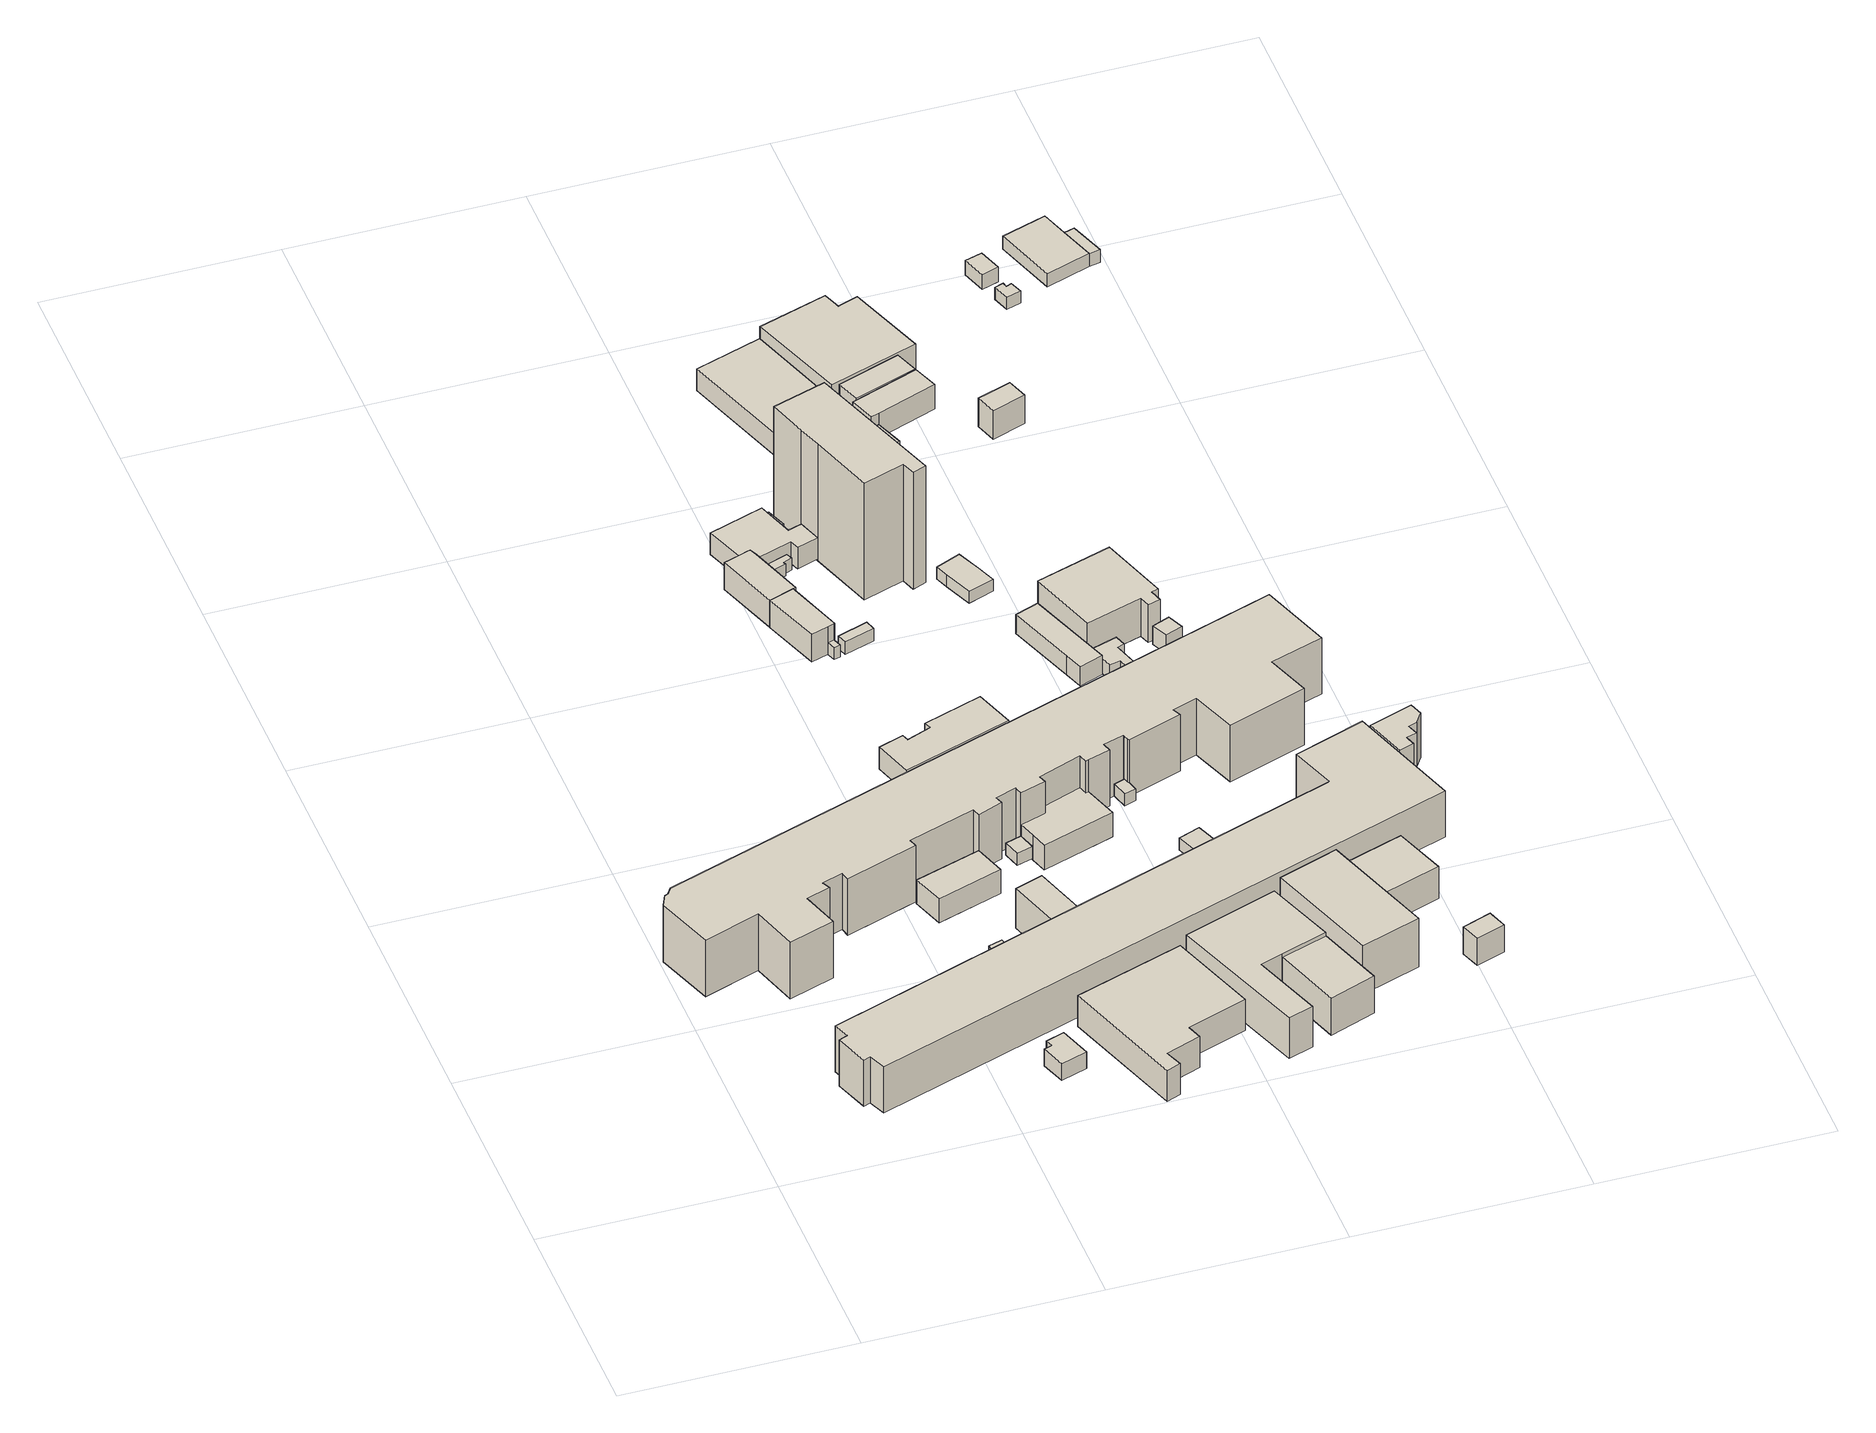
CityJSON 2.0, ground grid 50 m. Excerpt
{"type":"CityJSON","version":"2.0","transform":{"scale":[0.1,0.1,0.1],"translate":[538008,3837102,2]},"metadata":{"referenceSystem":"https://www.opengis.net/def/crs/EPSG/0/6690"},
"CityObjects":{
"building1":{"type":"Building","attributes":{"class":"3001","measuredHeight":4.3,"BuildingDetailAttribute.specifiedBuildingCoverageRate":0.6,"BuildingDetailAttribute.surveyYear":2017,"BuildingTsunamiRiskAttribute.description":"1","BuildingTsunamiRiskAttribute.rank":"2","BuildingTsunamiRiskAttribute.depth":0.54,"BuildingHighTideRiskAttribute.description":"1","BuildingHighTideRiskAttribute.rank":"3","BuildingHighTideRiskAttribute.depth":3.47,"BuildingIDAttribute.prefecture":"27","BuildingIDAttribute.city":"27104"},"geometry":[{"type":"Solid","lod":"1","boundaries":[[[[0,1,2,3,4,5]],[[4,6,7,5]],[[3,8,6,4]],[[2,9,8,3]],[[1,10,9,2]],[[0,11,10,1]],[[5,7,11,0]],[[6,8,9,10,11,7]]]]}]},
"building2":{"type":"Building","attributes":{"class":"3001","measuredHeight":3.1,"BuildingDetailAttribute.specifiedBuildingCoverageRate":0.6,"BuildingDetailAttribute.surveyYear":2017,"BuildingTsunamiRiskAttribute.description":"1","BuildingTsunamiRiskAttribute.rank":"1","BuildingTsunamiRiskAttribute.depth":0.04,"BuildingHighTideRiskAttribute.description":"1","BuildingHighTideRiskAttribute.rank":"3","BuildingHighTideRiskAttribute.depth":3.01,"BuildingIDAttribute.prefecture":"27","BuildingIDAttribute.city":"27104"},"geometry":[{"type":"Solid","lod":"1","boundaries":[[[[12,13,14,15]],[[14,16,17,15]],[[13,18,16,14]],[[12,19,18,13]],[[15,17,19,12]],[[16,18,19,17]]]]}]},
"building3":{"type":"Building","attributes":{"class":"3001","measuredHeight":6,"BuildingDetailAttribute.specifiedBuildingCoverageRate":0.6,"BuildingDetailAttribute.surveyYear":2017,"BuildingTsunamiRiskAttribute.description":"1","BuildingTsunamiRiskAttribute.rank":"1","BuildingTsunamiRiskAttribute.depth":0.2,"BuildingHighTideRiskAttribute.description":"1","BuildingHighTideRiskAttribute.rank":"3","BuildingHighTideRiskAttribute.depth":3.18,"BuildingIDAttribute.prefecture":"27","BuildingIDAttribute.city":"27104"},"geometry":[{"type":"Solid","lod":"1","boundaries":[[[[20,21,22,23]],[[22,24,25,23]],[[21,26,24,22]],[[20,27,26,21]],[[23,25,27,20]],[[24,26,27,25]]]]}]},
"building4":{"type":"Building","attributes":{"計測周辺長":38.81,"1/2500図郭":45,"区名":"此花区","町丁目名称":"常吉２丁目","街区番号":3,"class":"3001","usage":"441","measuredHeight":10,"storeysAboveGround":1,"BuildingDetailAttribute.buildingRoofEdgeArea":83.65,"BuildingDetailAttribute.buildingStructureType":"610","BuildingDetailAttribute.buildingStructureOrgType":"2","BuildingDetailAttribute.detailedUsage":"1510","BuildingDetailAttribute.specifiedBuildingCoverageRate":0.6,"BuildingDetailAttribute.surveyYear":2017,"BuildingTsunamiRiskAttribute.description":"1","BuildingTsunamiRiskAttribute.rank":"1","BuildingTsunamiRiskAttribute.depth":0.29,"BuildingHighTideRiskAttribute.description":"1","BuildingHighTideRiskAttribute.rank":"3","BuildingHighTideRiskAttribute.depth":3.27,"BuildingIDAttribute.prefecture":"27","BuildingIDAttribute.city":"27104"},"geometry":[{"type":"Solid","lod":"1","boundaries":[[[[28,29,30,31]],[[30,32,33,31]],[[29,34,32,30]],[[28,35,34,29]],[[31,33,35,28]],[[32,34,35,33]]]]}]},
"building5":{"type":"Building","attributes":{"計測周辺長":107.12,"1/2500図郭":45,"区名":"此花区","町丁目名称":"常吉２丁目","街区番号":3,"class":"3001","usage":"441","measuredHeight":7.8,"storeysAboveGround":2,"BuildingDetailAttribute.buildingRoofEdgeArea":575.7,"BuildingDetailAttribute.buildingStructureType":"610","BuildingDetailAttribute.buildingStructureOrgType":"2","BuildingDetailAttribute.detailedUsage":"1510","BuildingDetailAttribute.specifiedBuildingCoverageRate":0.6,"BuildingDetailAttribute.surveyYear":2017,"BuildingTsunamiRiskAttribute.description":"1","BuildingTsunamiRiskAttribute.rank":"2","BuildingTsunamiRiskAttribute.depth":0.75,"BuildingHighTideRiskAttribute.description":"1","BuildingHighTideRiskAttribute.rank":"3","BuildingHighTideRiskAttribute.depth":3.56,"BuildingIDAttribute.prefecture":"27","BuildingIDAttribute.city":"27104"},"geometry":[{"type":"Solid","lod":"1","boundaries":[[[[36,37,38,39,40,41,42,43]],[[42,44,45,43]],[[41,46,44,42]],[[40,47,46,41]],[[39,48,47,40]],[[38,49,48,39]],[[37,50,49,38]],[[36,51,50,37]],[[43,45,51,36]],[[44,46,47,48,49,50,51,45]]]]}]},
"building6":{"type":"Building","attributes":{"計測周辺長":15.28,"1/2500図郭":45,"区名":"此花区","町丁目名称":"常吉２丁目","街区番号":3,"class":"3001","usage":"441","storeysAboveGround":1,"BuildingDetailAttribute.buildingRoofEdgeArea":14.58,"BuildingDetailAttribute.buildingStructureType":"610","BuildingDetailAttribute.buildingStructureOrgType":"2","BuildingDetailAttribute.detailedUsage":"1510","BuildingDetailAttribute.specifiedBuildingCoverageRate":0.6,"BuildingDetailAttribute.surveyYear":2017,"BuildingHighTideRiskAttribute.description":"1","BuildingHighTideRiskAttribute.rank":"2","BuildingHighTideRiskAttribute.depth":2.92,"BuildingIDAttribute.prefecture":"27","BuildingIDAttribute.city":"27104"},"geometry":[{"type":"Solid","lod":"1","boundaries":[[[[52,53,54,55]],[[54,56,57,55]],[[53,58,56,54]],[[52,59,58,53]],[[55,57,59,52]],[[56,58,59,57]]]]}]},
"building7":{"type":"Building","attributes":{"計測周辺長":393.62,"1/2500図郭":45,"区名":"此花区","町丁目名称":"常吉２丁目","街区番号":3,"class":"3001","usage":"441","measuredHeight":14.2,"storeysAboveGround":2,"BuildingDetailAttribute.buildingRoofEdgeArea":2905.77,"BuildingDetailAttribute.buildingStructureType":"610","BuildingDetailAttribute.buildingStructureOrgType":"2","BuildingDetailAttribute.detailedUsage":"1510","BuildingDetailAttribute.specifiedBuildingCoverageRate":0.6,"BuildingDetailAttribute.surveyYear":2017,"BuildingTsunamiRiskAttribute.description":"1","BuildingTsunamiRiskAttribute.rank":"1","BuildingTsunamiRiskAttribute.depth":0.02,"BuildingHighTideRiskAttribute.description":"1","BuildingHighTideRiskAttribute.rank":"2","BuildingHighTideRiskAttribute.depth":2.93,"BuildingIDAttribute.prefecture":"27","BuildingIDAttribute.city":"27104"},"geometry":[{"type":"Solid","lod":"1","boundaries":[[[[60,61,62,63,64,65,66,67,68,69,70,71,72,73,74,75,76,77,78,79,80,81,82,83,84,85,86,87,88,89,90,91,92,93,94,95,96,97,98,99]],[[98,100,101,99]],[[97,102,100,98]],[[96,103,102,97]],[[95,104,103,96]],[[94,105,104,95]],[[93,106,105,94]],[[92,107,106,93]],[[91,108,107,92]],[[90,109,108,91]],[[89,110,109,90]],[[88,111,110,89]],[[87,112,111,88]],[[86,113,112,87]],[[85,114,113,86]],[[84,115,114,85]],[[83,116,115,84]],[[82,117,116,83]],[[81,118,117,82]],[[80,119,118,81]],[[79,120,119,80]],[[78,121,120,79]],[[77,122,121,78]],[[76,123,122,77]],[[75,124,123,76]],[[74,125,124,75]],[[73,126,125,74]],[[72,127,126,73]],[[71,128,127,72]],[[70,129,128,71]],[[69,130,129,70]],[[68,131,130,69]],[[67,132,131,68]],[[66,133,132,67]],[[65,134,133,66]],[[64,135,134,65]],[[63,136,135,64]],[[62,137,136,63]],[[61,138,137,62]],[[60,139,138,61]],[[99,101,139,60]],[[100,102,103,104,105,106,107,108,109,110,111,112,113,114,115,116,117,118,119,120,121,122,123,124,125,126,127,128,129,130,131,132,133,134,135,136,137,138,139,101]]]]}]},
"building8":{"type":"Building","attributes":{"計測周辺長":331.12,"1/2500図郭":45,"区名":"此花区","町丁目名称":"常吉２丁目","街区番号":3,"class":"3001","usage":"441","measuredHeight":11.7,"storeysAboveGround":2,"BuildingDetailAttribute.buildingRoofEdgeArea":2276.59,"BuildingDetailAttribute.buildingStructureType":"610","BuildingDetailAttribute.buildingStructureOrgType":"2","BuildingDetailAttribute.detailedUsage":"1510","BuildingDetailAttribute.specifiedBuildingCoverageRate":0.6,"BuildingDetailAttribute.surveyYear":2017,"BuildingTsunamiRiskAttribute.description":"1","BuildingTsunamiRiskAttribute.rank":"1","BuildingTsunamiRiskAttribute.depth":0.34,"BuildingHighTideRiskAttribute.description":"1","BuildingHighTideRiskAttribute.rank":"3","BuildingHighTideRiskAttribute.depth":3.25,"BuildingIDAttribute.prefecture":"27","BuildingIDAttribute.city":"27104"},"geometry":[{"type":"Solid","lod":"1","boundaries":[[[[140,141,142,143,144,145,146,147,148,149,150,151]],[[150,152,153,151]],[[149,154,152,150]],[[148,155,154,149]],[[147,156,155,148]],[[146,157,156,147]],[[145,158,157,146]],[[144,159,158,145]],[[143,160,159,144]],[[142,161,160,143]],[[141,162,161,142]],[[140,163,162,141]],[[151,153,163,140]],[[152,154,155,156,157,158,159,160,161,162,163,153]]]]}]},
"building9":{"type":"Building","attributes":{"計測周辺長":67.86,"1/2500図郭":45,"区名":"此花区","町丁目名称":"常吉２丁目","街区番号":4,"class":"3001","usage":"441","measuredHeight":6.8,"storeysAboveGround":2,"BuildingDetailAttribute.buildingRoofEdgeArea":160.77,"BuildingDetailAttribute.buildingStructureType":"610","BuildingDetailAttribute.buildingStructureOrgType":"2","BuildingDetailAttribute.detailedUsage":"1510","BuildingDetailAttribute.specifiedBuildingCoverageRate":0.6,"BuildingDetailAttribute.surveyYear":2017,"BuildingHighTideRiskAttribute.description":"1","BuildingHighTideRiskAttribute.rank":"2","BuildingHighTideRiskAttribute.depth":2.49,"BuildingIDAttribute.prefecture":"27","BuildingIDAttribute.city":"27104"},"geometry":[{"type":"Solid","lod":"1","boundaries":[[[[164,165,166,167,168,169,170,171]],[[170,172,173,171]],[[169,174,172,170]],[[168,175,174,169]],[[167,176,175,168]],[[166,177,176,167]],[[165,178,177,166]],[[164,179,178,165]],[[171,173,179,164]],[[172,174,175,176,177,178,179,173]]]]}]},
"building10":{"type":"Building","attributes":{"計測周辺長":67.86,"1/2500図郭":45,"区名":"此花区","町丁目名称":"常吉２丁目","街区番号":4,"class":"3001","usage":"441","measuredHeight":6.9,"storeysAboveGround":2,"BuildingDetailAttribute.buildingRoofEdgeArea":160.77,"BuildingDetailAttribute.buildingStructureType":"610","BuildingDetailAttribute.buildingStructureOrgType":"2","BuildingDetailAttribute.detailedUsage":"1510","BuildingDetailAttribute.specifiedBuildingCoverageRate":0.6,"BuildingDetailAttribute.surveyYear":2017,"BuildingHighTideRiskAttribute.description":"1","BuildingHighTideRiskAttribute.rank":"2","BuildingHighTideRiskAttribute.depth":2.73,"BuildingIDAttribute.prefecture":"27","BuildingIDAttribute.city":"27104"},"geometry":[{"type":"Solid","lod":"1","boundaries":[[[[180,181,182,183,184,185]],[[184,175,176,185]],[[183,186,175,184]],[[182,187,186,183]],[[181,188,187,182]],[[180,189,188,181]],[[185,176,189,180]],[[175,186,187,188,189,176]]]]}]},
"building11":{"type":"Building","attributes":{"class":"3001","measuredHeight":3,"BuildingDetailAttribute.specifiedBuildingCoverageRate":0.6,"BuildingDetailAttribute.surveyYear":2017,"BuildingHighTideRiskAttribute.description":"1","BuildingHighTideRiskAttribute.rank":"2","BuildingHighTideRiskAttribute.depth":2.69,"BuildingIDAttribute.prefecture":"27","BuildingIDAttribute.city":"27104"},"geometry":[{"type":"Solid","lod":"1","boundaries":[[[[190,191,182,181]],[[182,192,193,181]],[[191,194,192,182]],[[190,195,194,191]],[[181,193,195,190]],[[192,194,195,193]]]]}]},
"building12":{"type":"Building","attributes":{"計測周辺長":70.99,"1/2500図郭":45,"区名":"此花区","町丁目名称":"常吉２丁目","街区番号":3,"class":"3001","usage":"431","measuredHeight":5.5,"storeysAboveGround":1,"BuildingDetailAttribute.buildingRoofEdgeArea":216.15,"BuildingDetailAttribute.buildingStructureType":"610","BuildingDetailAttribute.buildingStructureOrgType":"2","BuildingDetailAttribute.detailedUsage":"1720","BuildingDetailAttribute.specifiedBuildingCoverageRate":0.6,"BuildingDetailAttribute.surveyYear":2017,"BuildingTsunamiRiskAttribute.description":"1","BuildingTsunamiRiskAttribute.rank":"1","BuildingTsunamiRiskAttribute.depth":0.03,"BuildingHighTideRiskAttribute.description":"1","BuildingHighTideRiskAttribute.rank":"2","BuildingHighTideRiskAttribute.depth":2.85,"BuildingIDAttribute.prefecture":"27","BuildingIDAttribute.city":"27104"},"geometry":[{"type":"Solid","lod":"1","boundaries":[[[[196,197,198,199,200,201,202,203]],[[202,204,205,203]],[[201,206,204,202]],[[200,207,206,201]],[[199,208,207,200]],[[198,209,208,199]],[[197,210,209,198]],[[196,211,210,197]],[[203,205,211,196]],[[204,206,207,208,209,210,211,205]]]]}]},
"building13":{"type":"Building","attributes":{"計測周辺長":47.38,"1/2500図郭":45,"区名":"此花区","町丁目名称":"常吉２丁目","街区番号":3,"class":"3001","usage":"441","measuredHeight":6.2,"storeysAboveGround":1,"BuildingDetailAttribute.buildingRoofEdgeArea":106.19,"BuildingDetailAttribute.buildingStructureType":"610","BuildingDetailAttribute.buildingStructureOrgType":"2","BuildingDetailAttribute.detailedUsage":"1510","BuildingDetailAttribute.specifiedBuildingCoverageRate":0.6,"BuildingDetailAttribute.surveyYear":2017,"BuildingTsunamiRiskAttribute.description":"1","BuildingTsunamiRiskAttribute.rank":"1","BuildingTsunamiRiskAttribute.depth":0.17,"BuildingHighTideRiskAttribute.description":"1","BuildingHighTideRiskAttribute.rank":"3","BuildingHighTideRiskAttribute.depth":3.16,"BuildingIDAttribute.prefecture":"27","BuildingIDAttribute.city":"27104"},"geometry":[{"type":"Solid","lod":"1","boundaries":[[[[212,213,214,215,216,217,218,219,220]],[[219,221,222,220]],[[218,223,221,219]],[[217,224,223,218]],[[216,225,224,217]],[[215,226,225,216]],[[214,227,226,215]],[[213,228,227,214]],[[212,229,228,213]],[[220,222,229,212]],[[221,223,224,225,226,227,228,229,222]]]]}]},
"building14":{"type":"Building","attributes":{"class":"3001","BuildingDetailAttribute.specifiedBuildingCoverageRate":0.6,"BuildingDetailAttribute.surveyYear":2017,"BuildingHighTideRiskAttribute.description":"1","BuildingHighTideRiskAttribute.rank":"2","BuildingHighTideRiskAttribute.depth":2.18,"BuildingIDAttribute.prefecture":"27","BuildingIDAttribute.city":"27104"},"geometry":[{"type":"Solid","lod":"1","boundaries":[[[[230,231,232,233,234,235]],[[234,236,237,235]],[[233,238,236,234]],[[232,239,238,233]],[[231,240,239,232]],[[230,241,240,231]],[[235,237,241,230]],[[236,238,239,240,241,237]]]]}]},
"building15":{"type":"Building","attributes":{"class":"3003","measuredHeight":3.2,"BuildingDetailAttribute.specifiedBuildingCoverageRate":0.6,"BuildingDetailAttribute.surveyYear":2017,"BuildingHighTideRiskAttribute.description":"1","BuildingHighTideRiskAttribute.rank":"2","BuildingHighTideRiskAttribute.depth":2.69,"BuildingIDAttribute.prefecture":"27","BuildingIDAttribute.city":"27104"},"geometry":[{"type":"Solid","lod":"1","boundaries":[[[[242,243,244,245]],[[244,246,247,245]],[[243,248,246,244]],[[242,249,248,243]],[[245,247,249,242]],[[246,248,249,247]]]]}]},
"building16":{"type":"Building","attributes":{"class":"3001","measuredHeight":5.4,"BuildingDetailAttribute.specifiedBuildingCoverageRate":0.6,"BuildingDetailAttribute.surveyYear":2017,"BuildingHighTideRiskAttribute.description":"1","BuildingHighTideRiskAttribute.rank":"2","BuildingHighTideRiskAttribute.depth":2.36,"BuildingIDAttribute.prefecture":"27","BuildingIDAttribute.city":"27104"},"geometry":[{"type":"Solid","lod":"1","boundaries":[[[[250,251,252,253,254,255,256,257,258,259,260]],[[259,261,262,260]],[[258,263,261,259]],[[257,264,263,258]],[[256,265,264,257]],[[255,266,265,256]],[[254,267,266,255]],[[253,268,267,254]],[[252,269,268,253]],[[251,270,269,252]],[[250,271,270,251]],[[260,262,271,250]],[[261,263,264,265,266,267,268,269,270,271,262]]]]}]},
"building17":{"type":"Building","attributes":{"計測周辺長":108,"1/2500図郭":45,"区名":"此花区","町丁目名称":"常吉２丁目","街区番号":3,"class":"3001","usage":"402","measuredHeight":10.2,"storeysAboveGround":2,"BuildingDetailAttribute.buildingRoofEdgeArea":442.53,"BuildingDetailAttribute.buildingStructureType":"610","BuildingDetailAttribute.buildingStructureOrgType":"2","BuildingDetailAttribute.detailedUsage":"1401","BuildingDetailAttribute.specifiedBuildingCoverageRate":0.6,"BuildingDetailAttribute.surveyYear":2017,"BuildingTsunamiRiskAttribute.description":"1","BuildingTsunamiRiskAttribute.rank":"1","BuildingTsunamiRiskAttribute.depth":0.03,"BuildingHighTideRiskAttribute.description":"1","BuildingHighTideRiskAttribute.rank":"2","BuildingHighTideRiskAttribute.depth":2.95,"BuildingIDAttribute.prefecture":"27","BuildingIDAttribute.city":"27104"},"geometry":[{"type":"Solid","lod":"1","boundaries":[[[[272,273,274,275,276,277,278]],[[277,279,280,278]],[[276,281,279,277]],[[275,282,281,276]],[[274,283,282,275]],[[273,284,283,274]],[[272,285,284,273]],[[278,280,285,272]],[[279,281,282,283,284,285,280]]]]}]},
"building18":{"type":"Building","attributes":{"class":"3001","BuildingDetailAttribute.specifiedBuildingCoverageRate":0.6,"BuildingDetailAttribute.surveyYear":2017,"BuildingHighTideRiskAttribute.description":"1","BuildingHighTideRiskAttribute.rank":"2","BuildingHighTideRiskAttribute.depth":2.01,"BuildingIDAttribute.prefecture":"27","BuildingIDAttribute.city":"27104"},"geometry":[{"type":"Solid","lod":"1","boundaries":[[[[286,287,288,289]],[[288,290,291,289]],[[287,292,290,288]],[[286,293,292,287]],[[289,291,293,286]],[[290,292,293,291]]]]}]},
"building19":{"type":"Building","attributes":{"計測周辺長":52.65,"1/2500図郭":45,"区名":"此花区","町丁目名称":"常吉２丁目","街区番号":3,"class":"3003","usage":"402","measuredHeight":9.3,"storeysAboveGround":2,"BuildingDetailAttribute.buildingRoofEdgeArea":167.09,"BuildingDetailAttribute.buildingStructureType":"610","BuildingDetailAttribute.buildingStructureOrgType":"2","BuildingDetailAttribute.detailedUsage":"1401","BuildingDetailAttribute.specifiedBuildingCoverageRate":0.6,"BuildingDetailAttribute.surveyYear":2017,"BuildingTsunamiRiskAttribute.description":"1","BuildingTsunamiRiskAttribute.rank":"2","BuildingTsunamiRiskAttribute.depth":0.66,"BuildingHighTideRiskAttribute.description":"1","BuildingHighTideRiskAttribute.rank":"2","BuildingHighTideRiskAttribute.depth":2.82,"BuildingIDAttribute.prefecture":"27","BuildingIDAttribute.city":"27104"},"geometry":[{"type":"Solid","lod":"1","boundaries":[[[[294,295,296,297]],[[296,298,299,297]],[[295,300,298,296]],[[294,301,300,295]],[[297,299,301,294]],[[298,300,301,299]]]]}]},
"building20":{"type":"Building","attributes":{"計測周辺長":89.48,"1/2500図郭":45,"区名":"此花区","町丁目名称":"常吉２丁目","街区番号":4,"class":"3002","usage":"441","measuredHeight":29.4,"storeysAboveGround":4,"BuildingDetailAttribute.buildingRoofEdgeArea":373.32,"BuildingDetailAttribute.buildingStructureType":"603","BuildingDetailAttribute.buildingStructureOrgType":"3","BuildingDetailAttribute.detailedUsage":"1510","BuildingDetailAttribute.specifiedBuildingCoverageRate":0.6,"BuildingDetailAttribute.surveyYear":2017,"BuildingHighTideRiskAttribute.description":"1","BuildingHighTideRiskAttribute.rank":"2","BuildingHighTideRiskAttribute.depth":2.29,"BuildingIDAttribute.prefecture":"27","BuildingIDAttribute.city":"27104"},"geometry":[{"type":"Solid","lod":"1","boundaries":[[[[302,303,304,305,306,307,308,309]],[[308,310,311,309]],[[307,312,310,308]],[[306,313,312,307]],[[305,314,313,306]],[[304,315,314,305]],[[303,316,315,304]],[[302,317,316,303]],[[309,311,317,302]],[[310,312,313,314,315,316,317,311]]]]}]},
"building21":{"type":"Building","attributes":{"計測周辺長":12.54,"1/2500図郭":45,"区名":"此花区","町丁目名称":"常吉２丁目","街区番号":3,"class":"3001","usage":"441","storeysAboveGround":1,"BuildingDetailAttribute.buildingRoofEdgeArea":9.55,"BuildingDetailAttribute.buildingStructureType":"610","BuildingDetailAttribute.buildingStructureOrgType":"2","BuildingDetailAttribute.detailedUsage":"1510","BuildingDetailAttribute.specifiedBuildingCoverageRate":0.6,"BuildingDetailAttribute.surveyYear":2017,"BuildingHighTideRiskAttribute.description":"1","BuildingHighTideRiskAttribute.rank":"2","BuildingHighTideRiskAttribute.depth":2.9,"BuildingIDAttribute.prefecture":"27","BuildingIDAttribute.city":"27104"},"geometry":[{"type":"Solid","lod":"1","boundaries":[[[[318,319,320,321,322,323]],[[322,324,325,323]],[[321,326,324,322]],[[320,327,326,321]],[[319,328,327,320]],[[318,329,328,319]],[[323,325,329,318]],[[324,326,327,328,329,325]]]]}]},
"building22":{"type":"Building","attributes":{"class":"3001","BuildingDetailAttribute.specifiedBuildingCoverageRate":0.6,"BuildingDetailAttribute.surveyYear":2017,"BuildingTsunamiRiskAttribute.description":"1","BuildingTsunamiRiskAttribute.rank":"1","BuildingTsunamiRiskAttribute.depth":0.02,"BuildingHighTideRiskAttribute.description":"1","BuildingHighTideRiskAttribute.rank":"3","BuildingHighTideRiskAttribute.depth":3.04,"BuildingIDAttribute.prefecture":"27","BuildingIDAttribute.city":"27104"},"geometry":[{"type":"Solid","lod":"1","boundaries":[[[[330,331,332,333]],[[332,334,335,333]],[[331,336,334,332]],[[330,337,336,331]],[[333,335,337,330]],[[334,336,337,335]]]]}]},
"building23":{"type":"Building","attributes":{"計測周辺長":79.85,"1/2500図郭":45,"区名":"此花区","町丁目名称":"常吉２丁目","街区番号":3,"class":"3001","usage":"402","measuredHeight":12.3,"storeysAboveGround":3,"BuildingDetailAttribute.buildingRoofEdgeArea":359.47,"BuildingDetailAttribute.buildingStructureType":"610","BuildingDetailAttribute.buildingStructureOrgType":"2","BuildingDetailAttribute.detailedUsage":"1401","BuildingDetailAttribute.specifiedBuildingCoverageRate":0.6,"BuildingDetailAttribute.surveyYear":2017,"BuildingTsunamiRiskAttribute.description":"1","BuildingTsunamiRiskAttribute.rank":"1","BuildingTsunamiRiskAttribute.depth":0.08,"BuildingHighTideRiskAttribute.description":"1","BuildingHighTideRiskAttribute.rank":"2","BuildingHighTideRiskAttribute.depth":2.43,"BuildingIDAttribute.prefecture":"27","BuildingIDAttribute.city":"27104"},"geometry":[{"type":"Solid","lod":"1","boundaries":[[[[338,339,340,341]],[[340,342,343,341]],[[339,344,342,340]],[[338,345,344,339]],[[341,343,345,338]],[[342,344,345,343]]]]}]},
"building24":{"type":"Building","attributes":{"計測周辺長":31.61,"1/2500図郭":45,"区名":"此花区","町丁目名称":"常吉２丁目","街区番号":4,"class":"3001","usage":"454","storeysAboveGround":1,"BuildingDetailAttribute.buildingRoofEdgeArea":58.86,"BuildingDetailAttribute.buildingStructureType":"610","BuildingDetailAttribute.buildingStructureOrgType":"2","BuildingDetailAttribute.detailedUsage":"1930","BuildingDetailAttribute.specifiedBuildingCoverageRate":0.6,"BuildingDetailAttribute.surveyYear":2017,"BuildingHighTideRiskAttribute.description":"1","BuildingHighTideRiskAttribute.rank":"2","BuildingHighTideRiskAttribute.depth":2.65,"BuildingIDAttribute.prefecture":"27","BuildingIDAttribute.city":"27104"},"geometry":[{"type":"Solid","lod":"1","boundaries":[[[[346,347,348,349,350,351]],[[350,352,353,351]],[[349,354,352,350]],[[348,355,354,349]],[[347,356,355,348]],[[346,357,356,347]],[[351,353,357,346]],[[352,354,355,356,357,353]]]]}]},
"building25":{"type":"Building","attributes":{"計測周辺長":51.78,"1/2500図郭":45,"区名":"此花区","町丁目名称":"常吉２丁目","街区番号":4,"class":"3001","usage":"431","measuredHeight":5.5,"storeysAboveGround":2,"BuildingDetailAttribute.buildingRoofEdgeArea":160.49,"BuildingDetailAttribute.buildingStructureType":"610","BuildingDetailAttribute.buildingStructureOrgType":"2","BuildingDetailAttribute.detailedUsage":"1720","BuildingDetailAttribute.specifiedBuildingCoverageRate":0.6,"BuildingDetailAttribute.surveyYear":2017,"BuildingHighTideRiskAttribute.description":"1","BuildingHighTideRiskAttribute.rank":"2","BuildingHighTideRiskAttribute.depth":2.29,"BuildingIDAttribute.prefecture":"27","BuildingIDAttribute.city":"27104"},"geometry":[{"type":"Solid","lod":"1","boundaries":[[[[358,359,360,361]],[[360,362,363,361]],[[359,364,362,360]],[[358,365,364,359]],[[361,363,365,358]],[[362,364,365,363]]]]}]},
"building26":{"type":"Building","attributes":{"class":"3001","measuredHeight":5.5,"BuildingDetailAttribute.specifiedBuildingCoverageRate":0.6,"BuildingDetailAttribute.surveyYear":2017,"BuildingHighTideRiskAttribute.description":"1","BuildingHighTideRiskAttribute.rank":"2","BuildingHighTideRiskAttribute.depth":2.26,"BuildingIDAttribute.prefecture":"27","BuildingIDAttribute.city":"27104"},"geometry":[{"type":"Solid","lod":"1","boundaries":[[[[366,367,368,369,370,371,372,373]],[[372,374,375,373]],[[371,376,374,372]],[[370,377,376,371]],[[369,378,377,370]],[[368,379,378,369]],[[367,380,379,368]],[[366,381,380,367]],[[373,375,381,366]],[[374,376,377,378,379,380,381,375]]]]}]},
"building27":{"type":"Building","attributes":{"計測周辺長":39.54,"1/2500図郭":45,"区名":"此花区","町丁目名称":"常吉２丁目","街区番号":3,"class":"3001","usage":"431","measuredHeight":4.8,"storeysAboveGround":1,"BuildingDetailAttribute.buildingRoofEdgeArea":83.64,"BuildingDetailAttribute.buildingStructureType":"610","BuildingDetailAttribute.buildingStructureOrgType":"2","BuildingDetailAttribute.detailedUsage":"1720","BuildingDetailAttribute.specifiedBuildingCoverageRate":0.6,"BuildingDetailAttribute.surveyYear":2017,"BuildingTsunamiRiskAttribute.description":"1","BuildingTsunamiRiskAttribute.rank":"1","BuildingTsunamiRiskAttribute.depth":0.02,"BuildingHighTideRiskAttribute.description":"1","BuildingHighTideRiskAttribute.rank":"2","BuildingHighTideRiskAttribute.depth":2.71,"BuildingIDAttribute.prefecture":"27","BuildingIDAttribute.city":"27104"},"geometry":[{"type":"Solid","lod":"1","boundaries":[[[[382,383,384,385,386]],[[385,387,388,386]],[[384,389,387,385]],[[383,390,389,384]],[[382,391,390,383]],[[386,388,391,382]],[[387,389,390,391,388]]]]}]},
"building28":{"type":"Building","attributes":{"計測周辺長":27.86,"1/2500図郭":45,"区名":"此花区","町丁目名称":"常吉２丁目","街区番号":3,"class":"3001","usage":"441","measuredHeight":3.8,"storeysAboveGround":1,"BuildingDetailAttribute.buildingRoofEdgeArea":35.06,"BuildingDetailAttribute.buildingStructureType":"610","BuildingDetailAttribute.buildingStructureOrgType":"2","BuildingDetailAttribute.detailedUsage":"1510","BuildingDetailAttribute.specifiedBuildingCoverageRate":0.6,"BuildingDetailAttribute.surveyYear":2017,"BuildingHighTideRiskAttribute.description":"1","BuildingHighTideRiskAttribute.rank":"2","BuildingHighTideRiskAttribute.depth":2.9,"BuildingIDAttribute.prefecture":"27","BuildingIDAttribute.city":"27104"},"geometry":[{"type":"Solid","lod":"1","boundaries":[[[[392,393,394,395,396,397,398,399]],[[398,400,401,399]],[[397,402,400,398]],[[396,403,402,397]],[[395,404,403,396]],[[394,405,404,395]],[[393,406,405,394]],[[392,407,406,393]],[[399,401,407,392]],[[400,402,403,404,405,406,407,401]]]]}]},
"building29":{"type":"Building","attributes":{"class":"3001","BuildingDetailAttribute.specifiedBuildingCoverageRate":0.6,"BuildingDetailAttribute.surveyYear":2017,"BuildingHighTideRiskAttribute.description":"1","BuildingHighTideRiskAttribute.rank":"2","BuildingHighTideRiskAttribute.depth":2,"BuildingIDAttribute.prefecture":"27","BuildingIDAttribute.city":"27104"},"geometry":[{"type":"Solid","lod":"1","boundaries":[[[[408,409,410,411]],[[410,412,413,411]],[[409,414,412,410]],[[408,415,414,409]],[[411,413,415,408]],[[412,414,415,413]]]]}]},
"building30":{"type":"Building","attributes":{"計測周辺長":52.72,"1/2500図郭":45,"区名":"此花区","町丁目名称":"常吉２丁目","街区番号":3,"class":"3001","usage":"402","measuredHeight":8.1,"storeysAboveGround":2,"BuildingDetailAttribute.buildingRoofEdgeArea":172.35,"BuildingDetailAttribute.buildingStructureType":"610","BuildingDetailAttribute.buildingStructureOrgType":"2","BuildingDetailAttribute.detailedUsage":"1401","BuildingDetailAttribute.specifiedBuildingCoverageRate":0.6,"BuildingDetailAttribute.surveyYear":2017,"BuildingHighTideRiskAttribute.description":"1","BuildingHighTideRiskAttribute.rank":"2","BuildingHighTideRiskAttribute.depth":2.74,"BuildingIDAttribute.prefecture":"27","BuildingIDAttribute.city":"27104"},"geometry":[{"type":"Solid","lod":"1","boundaries":[[[[416,417,418,419]],[[418,420,421,419]],[[417,422,420,418]],[[416,423,422,417]],[[419,421,423,416]],[[420,422,423,421]]]]}]},
"building31":{"type":"Building","attributes":{"計測周辺長":71.65,"1/2500図郭":45,"区名":"此花区","町丁目名称":"常吉２丁目","街区番号":3,"class":"3001","usage":"441","measuredHeight":9.6,"storeysAboveGround":2,"BuildingDetailAttribute.buildingRoofEdgeArea":286.69,"BuildingDetailAttribute.buildingStructureType":"610","BuildingDetailAttribute.buildingStructureOrgType":"2","BuildingDetailAttribute.detailedUsage":"1510","BuildingDetailAttribute.specifiedBuildingCoverageRate":0.6,"BuildingDetailAttribute.surveyYear":2017,"BuildingTsunamiRiskAttribute.description":"1","BuildingTsunamiRiskAttribute.rank":"1","BuildingTsunamiRiskAttribute.depth":0.03,"BuildingHighTideRiskAttribute.description":"1","BuildingHighTideRiskAttribute.rank":"2","BuildingHighTideRiskAttribute.depth":2.63,"BuildingIDAttribute.prefecture":"27","BuildingIDAttribute.city":"27104"},"geometry":[{"type":"Solid","lod":"1","boundaries":[[[[424,425,426,427,428,429,430,431]],[[430,432,433,431]],[[429,434,432,430]],[[428,435,434,429]],[[427,436,435,428]],[[426,437,436,427]],[[425,438,437,426]],[[424,439,438,425]],[[431,433,439,424]],[[432,434,435,436,437,438,439,433]]]]}]},
"building32":{"type":"Building","attributes":{"class":"3001","measuredHeight":6.8,"BuildingDetailAttribute.specifiedBuildingCoverageRate":0.6,"BuildingDetailAttribute.surveyYear":2017,"BuildingTsunamiRiskAttribute.description":"1","BuildingTsunamiRiskAttribute.rank":"1","BuildingTsunamiRiskAttribute.depth":0.46,"BuildingHighTideRiskAttribute.description":"1","BuildingHighTideRiskAttribute.rank":"3","BuildingHighTideRiskAttribute.depth":3.38,"BuildingIDAttribute.prefecture":"27","BuildingIDAttribute.city":"27104"},"geometry":[{"type":"Solid","lod":"1","boundaries":[[[[440,441,442,443]],[[442,444,445,443]],[[441,446,444,442]],[[440,447,446,441]],[[443,445,447,440]],[[444,446,447,445]]]]}]},
"building33":{"type":"Building","attributes":{"class":"3003","measuredHeight":6.2,"BuildingDetailAttribute.specifiedBuildingCoverageRate":0.6,"BuildingDetailAttribute.surveyYear":2017,"BuildingHighTideRiskAttribute.description":"1","BuildingHighTideRiskAttribute.rank":"2","BuildingHighTideRiskAttribute.depth":2,"BuildingIDAttribute.prefecture":"27","BuildingIDAttribute.city":"27104"},"geometry":[{"type":"Solid","lod":"1","boundaries":[[[[448,449,450,451,452]],[[451,453,454,452]],[[450,455,453,451]],[[449,456,455,450]],[[448,457,456,449]],[[452,454,457,448]],[[453,455,456,457,454]]]]}]},
"building34":{"type":"Building","attributes":{"class":"3001","measuredHeight":6.2,"BuildingDetailAttribute.specifiedBuildingCoverageRate":0.6,"BuildingDetailAttribute.surveyYear":2017,"BuildingHighTideRiskAttribute.description":"1","BuildingHighTideRiskAttribute.rank":"2","BuildingHighTideRiskAttribute.depth":2.25,"BuildingIDAttribute.prefecture":"27","BuildingIDAttribute.city":"27104"},"geometry":[{"type":"Solid","lod":"1","boundaries":[[[[458,459,460,461]],[[460,462,463,461]],[[459,464,462,460]],[[458,465,464,459]],[[461,463,465,458]],[[462,464,465,463]]]]}]},
"building35":{"type":"Building","attributes":{"計測周辺長":85.87,"1/2500図郭":45,"区名":"此花区","町丁目名称":"常吉２丁目","街区番号":4,"class":"3001","usage":"431","measuredHeight":6.4,"storeysAboveGround":2,"BuildingDetailAttribute.buildingRoofEdgeArea":439.39,"BuildingDetailAttribute.buildingStructureType":"610","BuildingDetailAttribute.buildingStructureOrgType":"2","BuildingDetailAttribute.detailedUsage":"1720","BuildingDetailAttribute.specifiedBuildingCoverageRate":0.6,"BuildingDetailAttribute.surveyYear":2017,"BuildingHighTideRiskAttribute.description":"1","BuildingHighTideRiskAttribute.rank":"2","BuildingHighTideRiskAttribute.depth":2.27,"BuildingIDAttribute.prefecture":"27","BuildingIDAttribute.city":"27104"},"geometry":[{"type":"Solid","lod":"1","boundaries":[[[[466,467,468,469,470,471]],[[470,472,473,471]],[[469,474,472,470]],[[468,475,474,469]],[[467,476,475,468]],[[466,477,476,467]],[[471,473,477,466]],[[472,474,475,476,477,473]]]]}]},
"building36":{"type":"Building","attributes":{"計測周辺長":15.69,"1/2500図郭":45,"区名":"此花区","町丁目名称":"常吉２丁目","街区番号":3,"class":"3001","usage":"441","measuredHeight":4.6,"storeysAboveGround":1,"BuildingDetailAttribute.buildingRoofEdgeArea":15.38,"BuildingDetailAttribute.buildingStructureType":"610","BuildingDetailAttribute.buildingStructureOrgType":"2","BuildingDetailAttribute.detailedUsage":"1510","BuildingDetailAttribute.specifiedBuildingCoverageRate":0.6,"BuildingDetailAttribute.surveyYear":2017,"BuildingTsunamiRiskAttribute.description":"1","BuildingTsunamiRiskAttribute.rank":"1","BuildingTsunamiRiskAttribute.depth":0.03,"BuildingHighTideRiskAttribute.description":"1","BuildingHighTideRiskAttribute.rank":"3","BuildingHighTideRiskAttribute.depth":3.05,"BuildingIDAttribute.prefecture":"27","BuildingIDAttribute.city":"27104"},"geometry":[{"type":"Solid","lod":"1","boundaries":[[[[478,479,480,481]],[[480,482,483,481]],[[479,484,482,480]],[[478,485,484,479]],[[481,483,485,478]],[[482,484,485,483]]]]}]},
"building37":{"type":"Building","attributes":{"計測周辺長":25.03,"1/2500図郭":45,"区名":"此花区","町丁目名称":"常吉２丁目","街区番号":4,"class":"3001","usage":"431","measuredHeight":7.3,"storeysAboveGround":2,"BuildingDetailAttribute.buildingRoofEdgeArea":37.1,"BuildingDetailAttribute.buildingStructureType":"610","BuildingDetailAttribute.buildingStructureOrgType":"2","BuildingDetailAttribute.detailedUsage":"1720","BuildingDetailAttribute.specifiedBuildingCoverageRate":0.6,"BuildingDetailAttribute.surveyYear":2017,"BuildingHighTideRiskAttribute.description":"1","BuildingHighTideRiskAttribute.rank":"2","BuildingHighTideRiskAttribute.depth":2.4,"BuildingIDAttribute.prefecture":"27","BuildingIDAttribute.city":"27104"},"geometry":[{"type":"Solid","lod":"1","boundaries":[[[[486,487,488,489]],[[488,490,491,489]],[[487,492,490,488]],[[486,493,492,487]],[[489,491,493,486]],[[490,492,493,491]]]]}]},
"building38":{"type":"Building","attributes":{"計測周辺長":39.72,"1/2500図郭":45,"区名":"此花区","町丁目名称":"常吉２丁目","街区番号":3,"class":"3001","usage":"441","measuredHeight":11.2,"storeysAboveGround":2,"BuildingDetailAttribute.buildingRoofEdgeArea":56.65,"BuildingDetailAttribute.buildingStructureType":"610","BuildingDetailAttribute.buildingStructureOrgType":"2","BuildingDetailAttribute.detailedUsage":"1510","BuildingDetailAttribute.specifiedBuildingCoverageRate":0.6,"BuildingDetailAttribute.surveyYear":2017,"BuildingTsunamiRiskAttribute.description":"1","BuildingTsunamiRiskAttribute.rank":"1","BuildingTsunamiRiskAttribute.depth":0.36,"BuildingHighTideRiskAttribute.description":"1","BuildingHighTideRiskAttribute.rank":"2","BuildingHighTideRiskAttribute.depth":2.88,"BuildingIDAttribute.prefecture":"27","BuildingIDAttribute.city":"27104"},"geometry":[{"type":"Solid","lod":"1","boundaries":[[[[494,495,496,497,498,499,500,501,502]],[[501,503,504,502]],[[500,505,503,501]],[[499,506,505,500]],[[498,507,506,499]],[[497,508,507,498]],[[496,509,508,497]],[[495,510,509,496]],[[494,511,510,495]],[[502,504,511,494]],[[503,505,506,507,508,509,510,511,504]]]]}]},
"building39":{"type":"Building","attributes":{"計測周辺長":18.51,"1/2500図郭":45,"区名":"此花区","町丁目名称":"常吉１丁目","街区番号":1,"class":"3001","usage":"441","measuredHeight":3.7,"storeysAboveGround":1,"BuildingDetailAttribute.buildingRoofEdgeArea":20.79,"BuildingDetailAttribute.buildingStructureType":"610","BuildingDetailAttribute.buildingStructureOrgType":"2","BuildingDetailAttribute.detailedUsage":"1510","BuildingDetailAttribute.specifiedBuildingCoverageRate":0.6,"BuildingDetailAttribute.surveyYear":2017,"BuildingHighTideRiskAttribute.description":"1","BuildingHighTideRiskAttribute.rank":"3","BuildingHighTideRiskAttribute.depth":3.18,"BuildingIDAttribute.prefecture":"27","BuildingIDAttribute.city":"27104"},"geometry":[{"type":"Solid","lod":"1","boundaries":[[[[512,513,514,515]],[[514,516,517,515]],[[513,518,516,514]],[[512,519,518,513]],[[515,517,519,512]],[[516,518,519,517]]]]}]},
"building40":{"type":"Building","attributes":{"計測周辺長":14.79,"1/2500図郭":45,"区名":"此花区","町丁目名称":"常吉１丁目","街区番号":1,"class":"3001","usage":"441","measuredHeight":3,"storeysAboveGround":1,"BuildingDetailAttribute.buildingRoofEdgeArea":11.74,"BuildingDetailAttribute.buildingStructureType":"610","BuildingDetailAttribute.buildingStructureOrgType":"2","BuildingDetailAttribute.detailedUsage":"1510","BuildingDetailAttribute.specifiedBuildingCoverageRate":0.6,"BuildingDetailAttribute.surveyYear":2017,"BuildingHighTideRiskAttribute.description":"1","BuildingHighTideRiskAttribute.rank":"2","BuildingHighTideRiskAttribute.depth":2.69,"BuildingIDAttribute.prefecture":"27","BuildingIDAttribute.city":"27104"},"geometry":[{"type":"Solid","lod":"1","boundaries":[[[[520,521,522,523,524,525]],[[524,526,527,525]],[[523,528,526,524]],[[522,529,528,523]],[[521,530,529,522]],[[520,531,530,521]],[[525,527,531,520]],[[526,528,529,530,531,527]]]]}]},
"building41":{"type":"Building","attributes":{"計測周辺長":49.13,"1/2500図郭":45,"区名":"此花区","町丁目名称":"常吉１丁目","街区番号":1,"class":"3001","usage":"441","measuredHeight":3.3,"storeysAboveGround":1,"BuildingDetailAttribute.buildingRoofEdgeArea":146.67,"BuildingDetailAttribute.buildingStructureType":"610","BuildingDetailAttribute.buildingStructureOrgType":"2","BuildingDetailAttribute.detailedUsage":"1510","BuildingDetailAttribute.specifiedBuildingCoverageRate":0.6,"BuildingDetailAttribute.surveyYear":2017,"BuildingHighTideRiskAttribute.description":"1","BuildingHighTideRiskAttribute.rank":"2","BuildingHighTideRiskAttribute.depth":2.15,"BuildingIDAttribute.prefecture":"27","BuildingIDAttribute.city":"27104"},"geometry":[{"type":"Solid","lod":"1","boundaries":[[[[532,533,534,535,536]],[[535,537,538,536]],[[534,539,537,535]],[[533,540,539,534]],[[532,541,540,533]],[[536,538,541,532]],[[537,539,540,541,538]]]]}]},
"building42":{"type":"Building","attributes":{"計測周辺長":21.25,"1/2500図郭":45,"区名":"此花区","町丁目名称":"常吉１丁目","街区番号":1,"class":"3003","usage":"441","measuredHeight":3.2,"storeysAboveGround":1,"BuildingDetailAttribute.buildingRoofEdgeArea":19.83,"BuildingDetailAttribute.buildingStructureType":"610","BuildingDetailAttribute.buildingStructureOrgType":"2","BuildingDetailAttribute.detailedUsage":"1510","BuildingDetailAttribute.specifiedBuildingCoverageRate":0.6,"BuildingDetailAttribute.surveyYear":2017,"BuildingHighTideRiskAttribute.description":"1","BuildingHighTideRiskAttribute.rank":"2","BuildingHighTideRiskAttribute.depth":2.15,"BuildingIDAttribute.prefecture":"27","BuildingIDAttribute.city":"27104"},"geometry":[{"type":"Solid","lod":"1","boundaries":[[[[535,542,543,536]],[[543,544,545,536]],[[542,546,544,543]],[[535,547,546,542]],[[536,545,547,535]],[[544,546,547,545]]]]}]}
},
"vertices":[
[622,124,8],[604,177,8],[621,183,8],[616,199,8],[656,213,8],[679,143,8],[656,213,50],[679,143,50],[616,199,50],[621,183,50],[604,177,50],[622,124,50],
[607,522,7],[637,531,7],[652,483,7],[622,474,7],[652,483,38],[622,474,38],[637,531,38],[607,522,38],
[527,722,8],[670,768,8],[692,699,8],[550,653,8],[692,699,68],[550,653,68],[670,768,68],[527,722,68],
[685,589,9],[746,610,9],[785,487,9],[724,466,9],[785,487,109],[724,466,109],[746,610,109],[685,589,109],
[705,273,5],[942,353,5],[1009,157,5],[878,111,5],[889,79,5],[813,51,5],[827,13,5],[796,1,5],[827,13,83],[796,1,83],[813,51,83],[889,79,83],[878,111,83],[1009,157,83],[942,353,83],[705,273,83],
[748,766,11],[737,803,11],[772,814,11],[783,776,11],[772,814,41],[783,776,41],[737,803,41],[748,766,41],
[1016,916,7],[971,902,7],[977,883,7],[928,867,7],[922,865,7],[916,884,7],[822,849,7],[828,832,7],[772,814,7],[768,832,7],[722,816,7],[728,799,7],[673,778,7],[668,795,7],[523,746,7],[528,729,7],[371,675,7],[366,695,7],[321,679,7],[329,662,7],[277,644,7],[303,562,7],[203,528,7],[172,630,7],[50,587,7],[6,714,7],[18,741,7],[26,744,7],[36,759,7],[1421,1230,7],[1475,1073,7],[1360,1035,7],[1394,938,7],[1222,878,7],[1186,976,7],[1133,958,7],[1141,940,7],[1022,899,7],[1020,903,7],[1017,912,7],[1020,903,149],[1017,912,149],[1022,899,149],[1141,940,149],[1133,958,149],[1186,976,149],[1222,878,149],[1394,938,149],[1360,1035,149],[1475,1073,149],[1421,1230,149],[36,759,149],[26,744,149],[18,741,149],[6,714,149],[50,587,149],[172,630,149],[203,528,149],[303,562,149],[277,644,149],[329,662,149],[321,679,149],[366,695,149],[371,675,149],[528,729,149],[523,746,149],[668,795,149],[673,778,149],[728,799,149],[722,816,149],[768,832,149],[772,814,149],[828,832,149],[822,849,149],[916,884,149],[922,865,149],[928,867,149],[977,883,149],[971,902,149],[1016,916,149],
[785,487,7],[1359,685,7],[1325,784,7],[1479,838,7],[1563,586,7],[264,142,7],[249,179,7],[234,174,7],[208,248,7],[228,256,7],[215,291,7],[724,466,7],[215,291,123],[724,466,123],[228,256,123],[208,248,123],[234,174,123],[249,179,123],[264,142,123],[1563,586,123],[1479,838,123],[1325,784,123],[1359,685,123],[785,487,123],
[537,1756,15],[544,1738,15],[584,1620,15],[578,1618,15],[524,1599,15],[477,1736,15],[516,1749,15],[529,1754,15],[516,1749,83],[529,1754,83],[477,1736,83],[524,1599,83],[578,1618,83],[584,1620,83],[544,1738,83],[537,1756,83],
[621,1492,14],[618,1491,14],[604,1486,14],[568,1474,14],[524,1599,14],[578,1618,14],[568,1474,83],[604,1486,83],[618,1491,83],[621,1492,83],
[625,1471,14],[611,1467,14],[604,1486,44],[618,1491,44],[611,1467,44],[625,1471,44],
[824,1214,9],[853,1127,9],[616,1047,9],[589,1131,9],[644,1150,9],[649,1135,9],[702,1156,9],[696,1171,9],[702,1156,64],[696,1171,64],[649,1135,64],[644,1150,64],[589,1131,64],[616,1047,64],[853,1127,64],[824,1214,64],
[928,867,8],[952,792,8],[794,739,8],[783,776,8],[772,814,8],[828,832,8],[822,849,8],[916,884,8],[922,865,8],[916,884,70],[922,865,70],[822,849,70],[828,832,70],[772,814,70],[783,776,70],[794,739,70],[952,792,70],[928,867,70],
[562,1740,20],[613,1758,20],[618,1744,20],[599,1736,20],[601,1731,20],[569,1720,20],[601,1731,50],[569,1720,50],[599,1736,50],[618,1744,50],[613,1758,50],[562,1740,50],
[629,1496,14],[695,1518,14],[702,1496,14],[636,1475,14],[702,1496,46],[636,1475,46],[695,1518,46],[629,1496,46],
[603,1881,19],[630,1800,19],[660,1810,19],[677,1760,19],[630,1744,19],[623,1765,19],[544,1738,19],[537,1756,19],[529,1754,19],[516,1749,19],[484,1841,19],[516,1749,73],[484,1841,73],[529,1754,73],[537,1756,73],[544,1738,73],[623,1765,73],[630,1744,73],[677,1760,73],[660,1810,73],[630,1800,73],[603,1881,73],
[1063,222,4],[1117,68,4],[1062,50,4],[954,353,4],[1159,425,4],[1213,273,4],[1112,239,4],[1213,273,106],[1112,239,106],[1159,425,106],[954,353,106],[1062,50,106],[1117,68,106],[1063,222,106],
[604,1882,22],[620,1888,22],[636,1845,22],[620,1839,22],[636,1845,52],[620,1839,52],[620,1888,52],[604,1882,52],
[1213,273,5],[1262,127,5],[1162,89,5],[1112,239,5],[1162,89,98],[1112,239,98],[1262,127,98],[1213,273,98],
[632,1895,15],[749,1933,15],[854,1630,15],[824,1619,15],[814,1649,15],[724,1618,15],[677,1760,15],[660,1810,15],[677,1760,309],[660,1810,309],[724,1618,309],[814,1649,309],[824,1619,309],[854,1630,309],[749,1933,309],[632,1895,309],
[1020,903,12],[1022,899,12],[1028,877,12],[1003,869,12],[993,904,12],[1017,912,12],[993,904,42],[1017,912,42],[1003,869,42],[1028,877,42],[1022,899,42],[1020,903,42],
[1061,712,9],[1108,730,9],[1150,620,9],[1103,602,9],[1150,620,39],[1103,602,39],[1108,730,39],[1061,712,39],
[1171,426,12],[1301,472,12],[1386,223,12],[1256,179,12],[1386,223,135],[1256,179,135],[1301,472,135],[1171,426,135],
[878,1636,13],[932,1659,13],[954,1608,13],[970,1566,13],[914,1546,13],[889,1607,13],[914,1546,43],[889,1607,43],[970,1566,43],[954,1608,43],[932,1659,43],[878,1636,43],
[766,1941,16],[863,1975,16],[916,1828,16],[819,1794,16],[916,1828,71],[819,1794,71],[863,1975,71],[766,1941,71],
[797,2020,15],[763,2008,15],[755,2032,15],[723,2021,15],[620,2324,15],[765,2372,15],[890,2003,15],[811,1977,15],[890,2003,70],[811,1977,70],[765,2372,70],[620,2324,70],[723,2021,70],[755,2032,70],[763,2008,70],[797,2020,70],
[970,1429,14],[1021,1448,14],[1089,1257,14],[1037,1238,14],[1023,1279,14],[1037,1238,62],[1023,1279,62],[1089,1257,62],[1021,1448,62],[970,1429,62],
[1121,1245,12],[1098,1240,12],[1080,1297,12],[1137,1315,12],[1145,1290,12],[1130,1285,12],[1146,1233,12],[1126,1227,12],[1146,1233,50],[1126,1227,50],[1130,1285,50],[1145,1290,50],[1137,1315,50],[1080,1297,50],[1098,1240,50],[1121,1245,50],
[909,2077,17],[931,2016,17],[914,2010,17],[892,2071,17],[914,2010,47],[892,2071,47],[931,2016,47],[909,2077,47],
[1314,474,12],[1450,520,12],[1489,407,12],[1353,360,12],[1489,407,93],[1353,360,93],[1450,520,93],[1314,474,93],
[1026,1461,12],[1190,1513,12],[1239,1363,12],[1224,1358,12],[1232,1331,12],[1205,1323,12],[1197,1346,12],[1075,1307,12],[1197,1346,107],[1075,1307,107],[1205,1323,107],[1232,1331,107],[1224,1358,107],[1239,1363,107],[1190,1513,107],[1026,1461,107],
[1482,239,7],[1545,262,7],[1560,219,7],[1497,197,7],[1560,219,75],[1497,197,75],[1545,262,75],[1482,239,75],
[872,2126,13],[1020,2180,13],[1040,2125,13],[909,2077,13],[892,2071,13],[909,2077,75],[892,2071,75],[1040,2125,75],[1020,2180,75],[872,2126,75],
[865,2185,13],[1001,2233,13],[1019,2182,13],[882,2134,13],[1019,2182,75],[882,2134,75],[1001,2233,75],[865,2185,75],
[775,2400,11],[925,2449,11],[939,2410,11],[983,2426,11],[1044,2253,11],[850,2188,11],[1044,2253,75],[850,2188,75],[983,2426,75],[939,2410,75],[925,2449,75],[775,2400,75],
[1212,1316,11],[1250,1331,11],[1265,1296,11],[1228,1281,11],[1265,1296,58],[1228,1281,58],[1250,1331,58],[1212,1316,58],
[1104,2051,10],[1177,2076,10],[1192,2031,10],[1119,2005,10],[1192,2031,82],[1119,2005,82],[1177,2076,82],[1104,2051,82],
[1491,827,6],[1586,860,6],[1596,830,6],[1579,806,6],[1561,800,6],[1569,776,6],[1546,769,6],[1553,747,6],[1521,736,6],[1553,747,118],[1521,736,118],[1546,769,118],[1569,776,118],[1561,800,118],[1579,806,118],[1596,830,118],[1586,860,118],[1491,827,118],
[1226,2490,14],[1263,2501,14],[1280,2450,14],[1243,2438,14],[1280,2450,51],[1243,2438,51],[1263,2501,51],[1226,2490,51],
[1257,2403,13],[1276,2410,13],[1279,2399,13],[1291,2404,13],[1301,2376,13],[1269,2366,13],[1301,2376,43],[1269,2366,43],[1291,2404,43],[1279,2399,43],[1276,2410,43],[1257,2403,43],
[1363,2399,19],[1318,2535,19],[1415,2567,19],[1434,2508,19],[1460,2431,19],[1434,2508,52],[1460,2431,52],[1415,2567,52],[1318,2535,52],[1363,2399,52],
[1457,2515,19],[1484,2437,19],[1484,2437,51],[1460,2431,51],[1457,2515,51],[1434,2508,51]
]}
